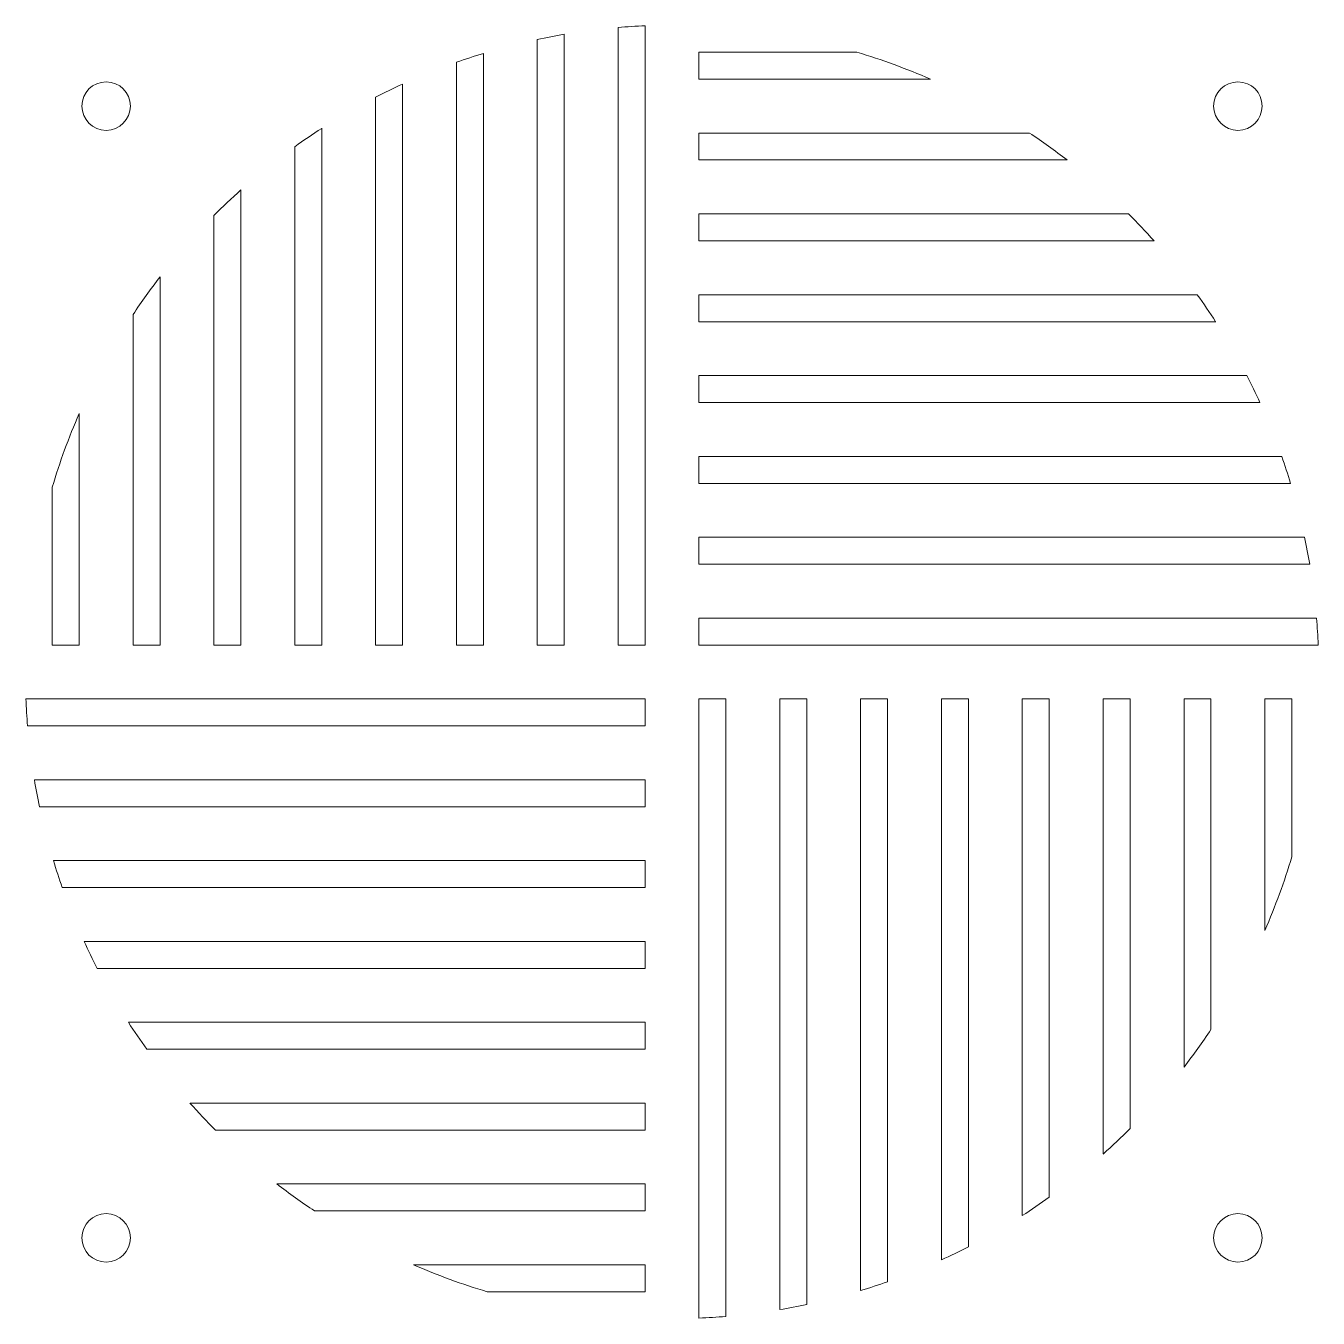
# Model space of a CAD drawing. Header units: millimetres. Extents: x 0 to 120, y 0 to 120.
import ezdxf

# ---------------------------------------------------------------- set-up
doc = ezdxf.new("R2010")
doc.units = ezdxf.units.MM
doc.layers.add('hw_VTP', color=7, linetype='Continuous', lineweight=13)

# ---------------------------------------------------------------- blocks, each defined once
blk = doc.blocks.new('Q_tam che')
at = {"layer": 'hw_VTP', "color": 0}
for p, q in [((-2.5, 59.95), (-2.5, 2.5)), ((-10, 59.16), (-10, 2.5)), ((-5, 2.5), (-5, 59.79)), ((-12.5, 2.5), (-12.5, 58.68)), ((-20, 2.5), (-20, 56.57)), ((-17.5, 57.39), (-17.5, 2.5)), ((2.5, 57.5), (17.14, 57.5)), ((2.5, 55), (2.5, 57.5)), ((-25, 54.54), (-25, 2.5)), ((23.98, 55), (2.5, 55)), ((-27.5, 2.5), (-27.5, 53.33)), ((-32.5, 50.44), (-32.5, 2.5)), ((2.5, 47.5), (2.5, 50)), ((2.5, 50), (33.17, 50)), ((-35, 2.5), (-35, 48.73)), ((36.66, 47.5), (2.5, 47.5)), ((-40, 44.72), (-40, 2.5)), ((-42.5, 2.5), (-42.5, 42.35)), ((2.5, 42.5), (42.35, 42.5)), ((2.5, 40), (2.5, 42.5)), ((44.72, 40), (2.5, 40)), ((-47.5, 36.66), (-47.5, 2.5)), ((2.5, 32.5), (2.5, 35)), ((2.5, 35), (48.73, 35)), ((-50, 2.5), (-50, 33.17)), ((50.44, 32.5), (2.5, 32.5)), ((2.5, 25), (2.5, 27.5)), ((2.5, 27.5), (53.33, 27.5)), ((-55, 23.98), (-55, 2.5)), ((54.54, 25), (2.5, 25)), ((2.5, 20), (56.57, 20)), ((2.5, 17.5), (2.5, 20)), ((-57.5, 2.5), (-57.5, 17.14)), ((57.39, 17.5), (2.5, 17.5)), ((2.5, 10), (2.5, 12.5)), ((2.5, 12.5), (58.68, 12.5)), ((59.16, 10), (2.5, 10)), ((2.5, 2.5), (2.5, 5)), ((2.5, 5), (59.79, 5)), ((-55, 2.5), (-57.5, 2.5)), ((-47.5, 2.5), (-50, 2.5)), ((-40, 2.5), (-42.5, 2.5)), ((-32.5, 2.5), (-35, 2.5)), ((-25, 2.5), (-27.5, 2.5)), ((-17.5, 2.5), (-20, 2.5)), ((-10, 2.5), (-12.5, 2.5)), ((-2.5, 2.5), (-5, 2.5)), ((59.95, 2.5), (2.5, 2.5)), ((-59.95, -2.5), (-2.5, -2.5)), ((-2.5, -2.5), (-2.5, -5)), ((2.5, -2.5), (5, -2.5)), ((2.5, -59.95), (2.5, -2.5)), ((5, -2.5), (5, -59.79)), ((10, -2.5), (12.5, -2.5)), ((10, -59.16), (10, -2.5)), ((12.5, -2.5), (12.5, -58.68)), ((17.5, -2.5), (20, -2.5)), ((17.5, -57.39), (17.5, -2.5)), ((20, -2.5), (20, -56.57)), ((25, -2.5), (27.5, -2.5)), ((25, -54.54), (25, -2.5)), ((27.5, -2.5), (27.5, -53.33)), ((32.5, -2.5), (35, -2.5)), ((32.5, -50.44), (32.5, -2.5)), ((35, -2.5), (35, -48.73)), ((40, -2.5), (42.5, -2.5)), ((40, -44.72), (40, -2.5)), ((42.5, -2.5), (42.5, -42.35)), ((47.5, -2.5), (50, -2.5)), ((47.5, -36.66), (47.5, -2.5)), ((50, -2.5), (50, -33.17)), ((55, -2.5), (57.5, -2.5)), ((55, -23.98), (55, -2.5)), ((57.5, -2.5), (57.5, -17.14)), ((-2.5, -5), (-59.79, -5)), ((-59.16, -10), (-2.5, -10)), ((-2.5, -10), (-2.5, -12.5)), ((-2.5, -12.5), (-58.68, -12.5)), ((-57.39, -17.5), (-2.5, -17.5)), ((-2.5, -17.5), (-2.5, -20)), ((-2.5, -20), (-56.57, -20)), ((-54.54, -25), (-2.5, -25)), ((-2.5, -25), (-2.5, -27.5)), ((-2.5, -27.5), (-53.33, -27.5)), ((-50.44, -32.5), (-2.5, -32.5)), ((-2.5, -32.5), (-2.5, -35)), ((-2.5, -35), (-48.73, -35)), ((-44.72, -40), (-2.5, -40)), ((-2.5, -40), (-2.5, -42.5)), ((-2.5, -42.5), (-42.35, -42.5)), ((-36.66, -47.5), (-2.5, -47.5)), ((-2.5, -47.5), (-2.5, -50)), ((-2.5, -50), (-33.17, -50)), ((-23.98, -55), (-2.5, -55)), ((-2.5, -55), (-2.5, -57.5)), ((-2.5, -57.5), (-17.14, -57.5))]:
    blk.add_line(p, q, dxfattribs=at)
for centre in [(-52.5, 52.5), (52.5, 52.5), (-52.5, -52.5), (52.5, -52.5)]:
    blk.add_circle(centre, 2.25, dxfattribs=at)
for start, end in [(92.388, 94.7802), (99.5941, 102.0247), (106.9578, 109.4712), (66.4435, 73.4022), (114.6243, 117.2796), (122.7972, 125.6853), (52.3415, 56.4427), (131.8103, 135.0995), (41.8103, 45.0995), (142.3415, 146.4427), (32.7972, 35.6853), (24.6243, 27.2796), (156.4435, 163.4022), (16.9578, 19.4712), (9.5941, 12.0247), (2.388, 4.7802), (182.388, 184.7802), (189.5941, 192.0247), (196.9578, 199.4712), (336.4435, 343.4022), (204.6243, 207.2796), (212.7972, 215.6853), (322.3415, 326.4427), (221.8103, 225.0995), (311.8103, 315.0995), (232.3415, 236.4427), (302.7972, 305.6853), (294.6243, 297.2796), (246.4435, 253.4022), (286.9578, 289.4712), (279.5941, 282.0247), (272.388, 274.7802)]:
    blk.add_arc((0, 0), 60, start, end, dxfattribs=at)

msp = doc.modelspace()

# ---------------------------------------------------------------- block references
at = {"layer": 'hw_VTP', "color": 0}
msp.add_blockref('Q_tam che', (59.95, 59.95), dxfattribs=at)

doc.saveas('drawing.dxf')
